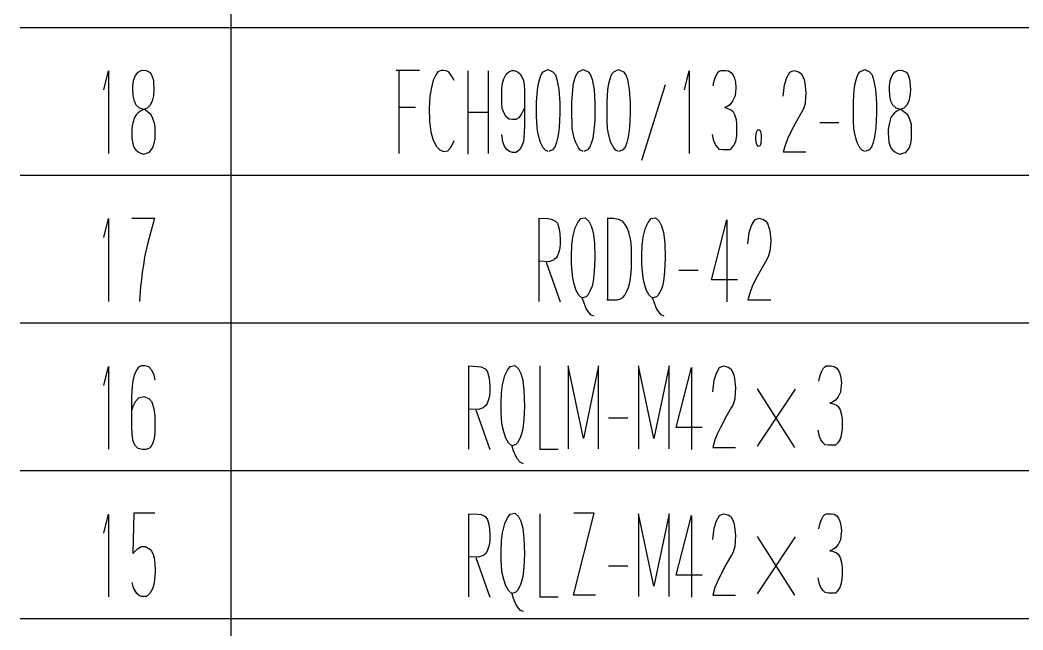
# Model space of a CAD drawing. Extents: x 0 to 8410, y 0 to 11890.
# Drawn here: x 6510 to 6985, y 1774.5 to 2063.5 of the extents above; entities that cross this region are included whole.
import ezdxf

# ---------------------------------------------------------------- set-up
doc = ezdxf.new("R2010")
doc.units = 0
doc.header["$MEASUREMENT"] = 0
doc.layers.add('6', color=7, linetype='Continuous')
doc.layers.add('9', color=7, linetype='Continuous')

# ---------------------------------------------------------------- blocks, each defined once
blk = doc.blocks.new('BLKENT892')
at = {"layer": '9', "color": 2, "linetype": 'Continuous'}
for p, q in [((6549.67, 1820.4), (6551.89, 1829.4)), ((6551.89, 1829.4), (6551.89, 1790.2)), ((6563.92, 1829.8), (6563.4, 1810.8)), ((6573.86, 1829.8), (6563.92, 1829.8)), ((6722.52, 1790.2), (6722.52, 1829.6)), ((6722.52, 1829.6), (6726.57, 1829.4)), ((6726.57, 1829.4), (6728.33, 1829.2)), ((6728.33, 1829.2), (6730.29, 1828.2)), ((6740.82, 1827.6), (6742.19, 1829.4)), ((6742.19, 1829.4), (6744.28, 1829.8)), ((6744.28, 1829.8), (6746.04, 1828.2)), ((6756.11, 1829.6), (6756.11, 1790.2)), ((6772.12, 1791), (6781.93, 1829.8)), ((6781.93, 1829.8), (6772.32, 1829.8)), ((6810.16, 1795.2), (6802.97, 1829.6)), ((6802.97, 1829.6), (6802.97, 1790.4)), ((6817.35, 1829.6), (6810.16, 1795.2)), ((6817.35, 1790.4), (6817.35, 1829.6)), ((6820.75, 1800.4), (6828.07, 1828.8)), ((6828.07, 1828.8), (6828.07, 1790)), ((6839.77, 1826.2), (6841.28, 1828.8)), ((6841.28, 1828.8), (6843.17, 1829.6)), ((6843.17, 1829.6), (6845.39, 1829)), ((6845.39, 1829), (6846.57, 1828.2)), ((6890.29, 1828.4), (6891.08, 1829.2)), ((6891.08, 1829.2), (6891.99, 1829.6)), ((6891.99, 1829.6), (6894.22, 1829.6)), ((6894.22, 1829.6), (6895.59, 1829.4)), ((6895.59, 1829.4), (6896.77, 1828.6)), ((6730.29, 1828.2), (6731.21, 1827.2)), ((6731.21, 1827.2), (6731.6, 1826.2)), ((6731.6, 1826.2), (6731.99, 1824.4)), ((6731.99, 1824.4), (6732.32, 1822.4)), ((6738.46, 1820.6), (6739.57, 1825)), ((6739.57, 1825), (6740.82, 1827.6)), ((6746.04, 1828.2), (6747.16, 1826)), ((6747.16, 1826), (6748.07, 1822.8)), ((6838.73, 1822.8), (6839.77, 1826.2)), ((6846.57, 1828.2), (6847.42, 1826.8)), ((6847.42, 1826.8), (6848.01, 1825.2)), ((6848.01, 1825.2), (6848.4, 1823.6)), ((6888.66, 1824), (6889.05, 1825.6)), ((6889.05, 1825.6), (6889.71, 1827.2)), ((6889.71, 1827.2), (6890.29, 1828.4)), ((6896.77, 1828.6), (6897.68, 1827.4)), ((6897.68, 1827.4), (6898.33, 1826)), ((6898.33, 1826), (6898.79, 1824)), ((6732.32, 1822.4), (6732.52, 1819.4)), ((6732.52, 1819.4), (6732.45, 1817.4)), ((6738.01, 1816.8), (6738.46, 1820.6)), ((6748.07, 1822.8), (6748.66, 1818)), ((6838.07, 1817.4), (6838.73, 1822.8)), ((6848.4, 1823.6), (6848.86, 1819.2)), ((6888.27, 1822.4), (6888.66, 1824)), ((6898.79, 1824), (6898.99, 1821.6)), ((6898.99, 1821.6), (6898.79, 1819)), ((6732.32, 1815.6), (6732.06, 1814.2)), ((6732.45, 1817.4), (6732.32, 1815.6)), ((6737.81, 1811.8), (6738.01, 1816.8)), ((6748.66, 1818), (6748.86, 1810.6)), ((6848.73, 1816.8), (6848.46, 1814)), ((6848.86, 1819.2), (6848.73, 1816.8)), ((6876.9, 1791), (6859.25, 1818.8)), ((6859.25, 1791.6), (6877.29, 1818.6)), ((6897.48, 1815), (6896.18, 1813.4)), ((6898.53, 1817.2), (6897.48, 1815)), ((6898.79, 1819), (6898.53, 1817.2)), ((6563.4, 1810.8), (6565.55, 1813)), ((6565.55, 1813), (6567.52, 1814)), ((6567.52, 1814), (6569.41, 1814)), ((6569.41, 1814), (6571.89, 1812.4)), ((6571.89, 1812.4), (6573.07, 1810.4)), ((6573.07, 1810.4), (6573.53, 1808.6)), ((6729.31, 1809.8), (6727.09, 1809)), ((6729.57, 1810), (6729.31, 1809.8)), ((6730.55, 1810.8), (6729.57, 1810)), ((6731.21, 1811.8), (6730.55, 1810.8)), ((6731.6, 1812.8), (6731.21, 1811.8)), ((6732.06, 1814.2), (6731.6, 1812.8)), ((6737.81, 1808), (6737.81, 1811.8)), ((6748.86, 1810.6), (6748.59, 1804.2)), ((6846.96, 1810), (6844.48, 1805.6)), ((6847.68, 1811.4), (6846.96, 1810)), ((6848.46, 1814), (6847.68, 1811.4)), ((6895, 1812.6), (6893.56, 1812)), ((6893.56, 1812), (6894.74, 1811.8)), ((6894.74, 1811.8), (6896.63, 1811)), ((6896.18, 1813.4), (6895, 1812.6)), ((6896.63, 1811), (6897.55, 1810.4)), ((6897.55, 1810.4), (6898.4, 1808.8)), ((6573.53, 1808.6), (6573.79, 1806.2)), ((6573.79, 1806.2), (6573.92, 1802.2)), ((6727.09, 1809), (6722.84, 1809.2)), ((6725.85, 1808.8), (6732.52, 1790)), ((6738.07, 1804.4), (6737.81, 1808)), ((6844.48, 1805.6), (6841.86, 1800.8)), ((6898.4, 1808.8), (6899.12, 1806.4)), ((6899.12, 1806.4), (6899.31, 1804.2)), ((6573.92, 1802.2), (6573.72, 1798.2)), ((6738.4, 1801.4), (6738.07, 1804.4)), ((6739.12, 1798.4), (6738.4, 1801.4)), ((6748.59, 1804.2), (6748.07, 1799.8)), ((6797.81, 1804.8), (6788.73, 1804.8)), ((6833.1, 1800.4), (6820.75, 1800.4)), ((6841.86, 1800.8), (6840.1, 1797.2)), ((6899.31, 1800.4), (6899.25, 1798.6)), ((6899.31, 1804.2), (6899.31, 1800.4)), ((6563.4, 1795.8), (6563.01, 1797)), ((6563.72, 1794.4), (6563.4, 1795.8)), ((6573.33, 1796), (6572.74, 1794)), ((6573.72, 1798.2), (6573.33, 1796)), ((6740.1, 1795.4), (6739.12, 1798.4)), ((6746.89, 1795.6), (6745.59, 1793.2)), ((6747.55, 1797.4), (6746.89, 1795.6)), ((6748.07, 1799.8), (6747.55, 1797.4)), ((6840.1, 1797.2), (6839.12, 1794.6)), ((6888.66, 1796.2), (6888.01, 1799.2)), ((6889.31, 1794.6), (6888.66, 1796.2)), ((6898.79, 1796), (6898.2, 1794.6)), ((6899.25, 1798.6), (6898.79, 1796)), ((6565.29, 1791.8), (6563.72, 1794.4)), ((6566.47, 1790.8), (6565.29, 1791.8)), ((6567.45, 1790.4), (6566.47, 1790.8)), ((6571.44, 1791.8), (6569.8, 1790.4)), ((6572.74, 1794), (6571.44, 1791.8)), ((6741.34, 1793.2), (6740.1, 1795.4)), ((6743.04, 1791.6), (6741.34, 1793.2)), ((6744.74, 1792.4), (6743.04, 1791.8)), ((6743.76, 1789.4), (6743.04, 1791.6)), ((6745.59, 1793.2), (6744.74, 1792.4)), ((6782.52, 1791), (6772.12, 1791)), ((6839.12, 1794.6), (6838.07, 1791)), ((6838.07, 1791), (6848.86, 1791)), ((6890.29, 1793.2), (6889.31, 1794.6)), ((6891.28, 1792.2), (6890.29, 1793.2)), ((6892.78, 1792), (6891.28, 1792.2)), ((6896.18, 1792), (6892.78, 1792)), ((6897.29, 1793.2), (6896.18, 1792)), ((6898.2, 1794.6), (6897.29, 1793.2)), ((6569.8, 1790.4), (6567.45, 1790.4)), ((6744.74, 1786.8), (6743.76, 1789.4)), ((6745.65, 1785.4), (6744.74, 1786.8)), ((6756.11, 1790.2), (6764.87, 1790.2)), ((6747.03, 1783.8), (6745.65, 1785.4)), ((6748.4, 1783.2), (6747.03, 1783.8))]:
    blk.add_line(p, q, dxfattribs=at)
blk = doc.blocks.new('BLKENT893')
at = {"layer": '9', "color": 2, "linetype": 'Continuous'}
for p, q in [((6549.67, 1890.4), (6551.89, 1899.4)), ((6551.89, 1899.4), (6551.89, 1860.2)), ((6565.1, 1897.6), (6564.05, 1895.2)), ((6566.14, 1899), (6565.1, 1897.6)), ((6567.39, 1899.6), (6566.14, 1899)), ((6569.02, 1899.6), (6567.39, 1899.6)), ((6570.98, 1899.2), (6569.02, 1899.6)), ((6572.29, 1897.8), (6570.98, 1899.2)), ((6573.46, 1895.4), (6572.29, 1897.8)), ((6573.92, 1892.8), (6573.46, 1895.4)), ((6722.52, 1860.2), (6722.52, 1899.6)), ((6722.52, 1899.6), (6726.57, 1899.4)), ((6726.57, 1899.4), (6728.33, 1899.2)), ((6728.33, 1899.2), (6730.29, 1898.2)), ((6730.29, 1898.2), (6731.21, 1897.2)), ((6731.21, 1897.2), (6731.6, 1896.2)), ((6731.6, 1896.2), (6731.99, 1894.4)), ((6739.57, 1895), (6740.82, 1897.6)), ((6740.82, 1897.6), (6742.19, 1899.4)), ((6742.19, 1899.4), (6744.28, 1899.8)), ((6744.28, 1899.8), (6746.04, 1898.2)), ((6746.04, 1898.2), (6747.16, 1896)), ((6747.16, 1896), (6748.07, 1892.8)), ((6756.11, 1899.6), (6756.11, 1860.2)), ((6776.83, 1865.2), (6769.64, 1899.6)), ((6769.64, 1899.6), (6769.64, 1860.4)), ((6784.02, 1899.6), (6776.83, 1865.2)), ((6784.02, 1860.4), (6784.02, 1899.6)), ((6810.16, 1865.2), (6802.97, 1899.6)), ((6802.97, 1899.6), (6802.97, 1860.4)), ((6817.35, 1899.6), (6810.16, 1865.2)), ((6817.35, 1860.4), (6817.35, 1899.6)), ((6820.75, 1870.4), (6828.07, 1898.8)), ((6828.07, 1898.8), (6828.07, 1860)), ((6838.73, 1892.8), (6839.77, 1896.2)), ((6839.77, 1896.2), (6841.28, 1898.8)), ((6841.28, 1898.8), (6843.17, 1899.6)), ((6843.17, 1899.6), (6845.39, 1899)), ((6845.39, 1899), (6846.57, 1898.2)), ((6846.57, 1898.2), (6847.42, 1896.8)), ((6847.42, 1896.8), (6848.01, 1895.2)), ((6888.66, 1894), (6889.05, 1895.6)), ((6889.05, 1895.6), (6889.71, 1897.2)), ((6889.71, 1897.2), (6890.29, 1898.4)), ((6890.29, 1898.4), (6891.08, 1899.2)), ((6891.08, 1899.2), (6891.99, 1899.6)), ((6891.99, 1899.6), (6894.22, 1899.6)), ((6894.22, 1899.6), (6895.59, 1899.4)), ((6895.59, 1899.4), (6896.77, 1898.6)), ((6896.77, 1898.6), (6897.68, 1897.4)), ((6897.68, 1897.4), (6898.33, 1896)), ((6898.33, 1896), (6898.79, 1894)), ((6563.33, 1892.6), (6563.14, 1890)), ((6564.05, 1895.2), (6563.33, 1892.6)), ((6731.99, 1894.4), (6732.32, 1892.4)), ((6732.32, 1892.4), (6732.52, 1889.4)), ((6738.01, 1886.8), (6738.46, 1890.6)), ((6738.46, 1890.6), (6739.57, 1895)), ((6748.07, 1892.8), (6748.66, 1888)), ((6838.07, 1887.4), (6838.73, 1892.8)), ((6848.01, 1895.2), (6848.4, 1893.6)), ((6848.4, 1893.6), (6848.86, 1889.2)), ((6888.27, 1892.4), (6888.66, 1894)), ((6898.79, 1894), (6898.99, 1891.6)), ((6898.99, 1891.6), (6898.79, 1889)), ((6563.14, 1890), (6562.74, 1885.2)), ((6732.45, 1887.4), (6732.32, 1885.6)), ((6732.52, 1889.4), (6732.45, 1887.4)), ((6737.81, 1881.8), (6738.01, 1886.8)), ((6748.66, 1888), (6748.86, 1880.6)), ((6848.73, 1886.8), (6848.46, 1884)), ((6848.86, 1889.2), (6848.73, 1886.8)), ((6876.9, 1861), (6859.25, 1888.8)), ((6859.25, 1861.6), (6877.29, 1888.6)), ((6898.53, 1887.2), (6897.48, 1885)), ((6898.79, 1889), (6898.53, 1887.2)), ((6562.74, 1885.2), (6562.74, 1870.8)), ((6564.44, 1882.6), (6563.33, 1880.4)), ((6566.14, 1884.4), (6564.44, 1882.6)), ((6568.76, 1885), (6566.14, 1884.4)), ((6571.11, 1884), (6568.76, 1885)), ((6572.55, 1882.4), (6571.11, 1884)), ((6573.53, 1879.2), (6572.55, 1882.4)), ((6731.21, 1881.8), (6730.55, 1880.8)), ((6731.6, 1882.8), (6731.21, 1881.8)), ((6732.06, 1884.2), (6731.6, 1882.8)), ((6732.32, 1885.6), (6732.06, 1884.2)), ((6737.81, 1878), (6737.81, 1881.8)), ((6847.68, 1881.4), (6846.96, 1880)), ((6848.46, 1884), (6847.68, 1881.4)), ((6895, 1882.6), (6893.56, 1882)), ((6893.56, 1882), (6894.74, 1881.8)), ((6894.74, 1881.8), (6896.63, 1881)), ((6896.18, 1883.4), (6895, 1882.6)), ((6897.48, 1885), (6896.18, 1883.4)), ((6563.33, 1880.4), (6562.88, 1878.8)), ((6573.92, 1876), (6573.53, 1879.2)), ((6727.09, 1879), (6722.84, 1879.2)), ((6725.85, 1878.8), (6732.52, 1860)), ((6729.31, 1879.8), (6727.09, 1879)), ((6729.57, 1880), (6729.31, 1879.8)), ((6730.55, 1880.8), (6729.57, 1880)), ((6738.07, 1874.4), (6737.81, 1878)), ((6748.86, 1880.6), (6748.59, 1874.2)), ((6846.96, 1880), (6844.48, 1875.6)), ((6896.63, 1881), (6897.55, 1880.4)), ((6897.55, 1880.4), (6898.4, 1878.8)), ((6898.4, 1878.8), (6899.12, 1876.4)), ((6899.12, 1876.4), (6899.31, 1874.2)), ((6573.92, 1870.6), (6573.92, 1876)), ((6738.4, 1871.4), (6738.07, 1874.4)), ((6748.59, 1874.2), (6748.07, 1869.8)), ((6797.81, 1874.8), (6788.73, 1874.8)), ((6844.48, 1875.6), (6841.86, 1870.8)), ((6899.31, 1874.2), (6899.31, 1870.4)), ((6562.74, 1870.8), (6562.88, 1867.4)), ((6562.88, 1867.4), (6563.27, 1864.6)), ((6573.59, 1865.4), (6573.92, 1867.8)), ((6573.92, 1867.8), (6573.92, 1870.6)), ((6739.12, 1868.4), (6738.4, 1871.4)), ((6740.1, 1865.4), (6739.12, 1868.4)), ((6747.55, 1867.4), (6746.89, 1865.6)), ((6748.07, 1869.8), (6747.55, 1867.4)), ((6833.1, 1870.4), (6820.75, 1870.4)), ((6840.1, 1867.2), (6839.12, 1864.6)), ((6841.86, 1870.8), (6840.1, 1867.2)), ((6888.66, 1866.2), (6888.01, 1869.2)), ((6899.25, 1868.6), (6898.79, 1866)), ((6899.31, 1870.4), (6899.25, 1868.6)), ((6563.27, 1864.6), (6564.12, 1862.2)), ((6564.12, 1862.2), (6565.69, 1860.6)), ((6571.76, 1861), (6573.01, 1863.2)), ((6573.01, 1863.2), (6573.59, 1865.4)), ((6741.34, 1863.2), (6740.1, 1865.4)), ((6743.04, 1861.6), (6741.34, 1863.2)), ((6744.74, 1862.4), (6743.04, 1861.8)), ((6745.59, 1863.2), (6744.74, 1862.4)), ((6746.89, 1865.6), (6745.59, 1863.2)), ((6839.12, 1864.6), (6838.07, 1861)), ((6889.31, 1864.6), (6888.66, 1866.2)), ((6890.29, 1863.2), (6889.31, 1864.6)), ((6891.28, 1862.2), (6890.29, 1863.2)), ((6892.78, 1862), (6891.28, 1862.2)), ((6897.29, 1863.2), (6896.18, 1862)), ((6898.2, 1864.6), (6897.29, 1863.2)), ((6898.79, 1866), (6898.2, 1864.6)), ((6565.69, 1860.6), (6567.91, 1860.2)), ((6567.91, 1860.2), (6569.67, 1860.2)), ((6569.67, 1860.2), (6571.76, 1861)), ((6743.76, 1859.4), (6743.04, 1861.6)), ((6744.74, 1856.8), (6743.76, 1859.4)), ((6756.11, 1860.2), (6764.87, 1860.2)), ((6838.07, 1861), (6848.86, 1861)), ((6896.18, 1862), (6892.78, 1862)), ((6745.65, 1855.4), (6744.74, 1856.8)), ((6747.03, 1853.8), (6745.65, 1855.4)), ((6748.4, 1853.2), (6747.03, 1853.8))]:
    blk.add_line(p, q, dxfattribs=at)
blk = doc.blocks.new('BLKENT894')
at = {"layer": '9', "color": 2, "linetype": 'Continuous'}
for p, q in [((6549.67, 1960.4), (6551.89, 1969.4)), ((6551.89, 1969.4), (6551.89, 1930.2)), ((6562.94, 1969.6), (6573.72, 1969.6)), ((6572.81, 1966.6), (6571.7, 1962.6)), ((6573.72, 1969.6), (6572.81, 1966.6)), ((6755.85, 1930.2), (6755.85, 1969.6)), ((6755.85, 1969.6), (6759.9, 1969.4)), ((6759.9, 1969.4), (6761.67, 1969.2)), ((6761.67, 1969.2), (6763.63, 1968.2)), ((6763.63, 1968.2), (6764.54, 1967.2)), ((6764.54, 1967.2), (6764.93, 1966.2)), ((6772.91, 1965), (6774.15, 1967.6)), ((6774.15, 1967.6), (6775.52, 1969.4)), ((6775.52, 1969.4), (6777.61, 1969.8)), ((6777.61, 1969.8), (6779.38, 1968.2)), ((6779.38, 1968.2), (6780.49, 1966)), ((6790.95, 1969.4), (6788.07, 1969.4)), ((6788.2, 1969.4), (6788.2, 1931)), ((6793.63, 1969), (6790.95, 1969.4)), ((6795.46, 1968), (6793.63, 1969)), ((6796.37, 1966.8), (6795.46, 1968)), ((6797.55, 1965), (6796.37, 1966.8)), ((6806.24, 1965), (6807.48, 1967.6)), ((6807.48, 1967.6), (6808.86, 1969.4)), ((6808.86, 1969.4), (6810.95, 1969.8)), ((6810.95, 1969.8), (6812.71, 1968.2)), ((6812.71, 1968.2), (6813.82, 1966)), ((6837.42, 1940.4), (6844.74, 1968.8)), ((6844.74, 1968.8), (6844.74, 1930)), ((6856.44, 1966.2), (6857.94, 1968.8)), ((6857.94, 1968.8), (6859.84, 1969.6)), ((6859.84, 1969.6), (6862.06, 1969)), ((6862.06, 1969), (6863.24, 1968.2)), ((6863.24, 1968.2), (6864.09, 1966.8)), ((6864.09, 1966.8), (6864.67, 1965.2)), ((6571.7, 1962.6), (6570.13, 1956.6)), ((6764.93, 1966.2), (6765.33, 1964.4)), ((6765.33, 1964.4), (6765.65, 1962.4)), ((6765.65, 1962.4), (6765.85, 1959.4)), ((6771.8, 1960.6), (6772.91, 1965)), ((6780.49, 1966), (6781.41, 1962.8)), ((6781.41, 1962.8), (6781.99, 1958)), ((6798.33, 1963), (6797.55, 1965)), ((6799.25, 1959), (6798.33, 1963)), ((6805.13, 1960.6), (6806.24, 1965)), ((6813.82, 1966), (6814.74, 1962.8)), ((6814.74, 1962.8), (6815.33, 1958)), ((6854.74, 1957.4), (6855.39, 1962.8)), ((6855.39, 1962.8), (6856.44, 1966.2)), ((6864.67, 1965.2), (6865.07, 1963.6)), ((6865.07, 1963.6), (6865.52, 1959.2)), ((6765.78, 1957.4), (6765.65, 1955.6)), ((6765.85, 1959.4), (6765.78, 1957.4)), ((6771.34, 1956.8), (6771.8, 1960.6)), ((6781.99, 1958), (6782.19, 1950.6)), ((6799.51, 1955.6), (6799.25, 1959)), ((6804.67, 1956.8), (6805.13, 1960.6)), ((6815.33, 1958), (6815.52, 1950.6)), ((6865.52, 1959.2), (6865.39, 1956.8)), ((6570.13, 1956.6), (6569.15, 1952)), ((6764.93, 1952.8), (6764.54, 1951.8)), ((6765.39, 1954.2), (6764.93, 1952.8)), ((6765.65, 1955.6), (6765.39, 1954.2)), ((6771.14, 1951.8), (6771.34, 1956.8)), ((6799.64, 1951.4), (6799.51, 1955.6)), ((6804.48, 1951.8), (6804.67, 1956.8)), ((6865.13, 1954), (6864.35, 1951.4)), ((6865.39, 1956.8), (6865.13, 1954)), ((6568.76, 1950), (6568.43, 1947.4)), ((6569.15, 1952), (6568.76, 1950)), ((6760.42, 1949), (6756.18, 1949.2)), ((6759.18, 1948.8), (6765.85, 1930)), ((6762.65, 1949.8), (6760.42, 1949)), ((6762.91, 1950), (6762.65, 1949.8)), ((6763.89, 1950.8), (6762.91, 1950)), ((6764.54, 1951.8), (6763.89, 1950.8)), ((6771.14, 1948), (6771.14, 1951.8)), ((6771.41, 1944.4), (6771.14, 1948)), ((6782.19, 1950.6), (6781.93, 1944.2)), ((6799.58, 1946), (6799.64, 1951.4)), ((6804.48, 1948), (6804.48, 1951.8)), ((6804.74, 1944.4), (6804.48, 1948)), ((6815.52, 1950.6), (6815.26, 1944.2)), ((6863.63, 1950), (6861.14, 1945.6)), ((6864.35, 1951.4), (6863.63, 1950)), ((6567.84, 1944), (6567.45, 1940.6)), ((6568.43, 1947.4), (6567.84, 1944)), ((6771.73, 1941.4), (6771.41, 1944.4)), ((6781.93, 1944.2), (6781.41, 1939.8)), ((6799.31, 1942.4), (6799.58, 1946)), ((6805.07, 1941.4), (6804.74, 1944.4)), ((6815.26, 1944.2), (6814.74, 1939.8)), ((6831.14, 1944.8), (6822.06, 1944.8)), ((6861.14, 1945.6), (6858.53, 1940.8)), ((6567.45, 1940.6), (6567.06, 1937.2)), ((6772.45, 1938.4), (6771.73, 1941.4)), ((6773.43, 1935.4), (6772.45, 1938.4)), ((6781.41, 1939.8), (6780.88, 1937.4)), ((6798.2, 1936.8), (6798.79, 1939.2)), ((6798.79, 1939.2), (6799.31, 1942.4)), ((6805.78, 1938.4), (6805.07, 1941.4)), ((6806.77, 1935.4), (6805.78, 1938.4)), ((6814.74, 1939.8), (6814.22, 1937.4)), ((6849.77, 1940.4), (6837.42, 1940.4)), ((6858.53, 1940.8), (6856.77, 1937.2)), ((6567.06, 1937.2), (6566.54, 1930.2)), ((6774.67, 1933.2), (6773.43, 1935.4)), ((6780.23, 1935.6), (6778.92, 1933.2)), ((6780.88, 1937.4), (6780.23, 1935.6)), ((6796.5, 1933.2), (6797.42, 1935)), ((6797.42, 1935), (6798.2, 1936.8)), ((6808.01, 1933.2), (6806.77, 1935.4)), ((6813.56, 1935.6), (6812.26, 1933.2)), ((6814.22, 1937.4), (6813.56, 1935.6)), ((6855.78, 1934.6), (6854.74, 1931)), ((6856.77, 1937.2), (6855.78, 1934.6)), ((6776.37, 1931.6), (6774.67, 1933.2)), ((6778.07, 1932.4), (6776.37, 1931.8)), ((6777.09, 1929.4), (6776.37, 1931.6)), ((6778.07, 1926.8), (6777.09, 1929.4)), ((6778.92, 1933.2), (6778.07, 1932.4)), ((6787.94, 1931), (6792.84, 1931)), ((6792.84, 1931), (6794.41, 1931.4)), ((6794.41, 1931.4), (6795.52, 1932)), ((6795.52, 1932), (6796.5, 1933.2)), ((6809.71, 1931.6), (6808.01, 1933.2)), ((6811.41, 1932.4), (6809.71, 1931.8)), ((6810.42, 1929.4), (6809.71, 1931.6)), ((6811.41, 1926.8), (6810.42, 1929.4)), ((6812.26, 1933.2), (6811.41, 1932.4)), ((6854.74, 1931), (6865.52, 1931)), ((6778.99, 1925.4), (6778.07, 1926.8)), ((6780.36, 1923.8), (6778.99, 1925.4)), ((6781.73, 1923.2), (6780.36, 1923.8)), ((6812.32, 1925.4), (6811.41, 1926.8)), ((6813.69, 1923.8), (6812.32, 1925.4)), ((6815.07, 1923.2), (6813.69, 1923.8))]:
    blk.add_line(p, q, dxfattribs=at)
blk = doc.blocks.new('BLKENT895')
at = {"layer": '9', "color": 2, "linetype": 'Continuous'}
for p, q in [((6549.67, 2030.4), (6551.89, 2039.4)), ((6551.89, 2039.4), (6551.89, 2000.2)), ((6564.71, 2037.2), (6565.88, 2038.8)), ((6565.88, 2038.8), (6567.71, 2039.8)), ((6567.71, 2039.8), (6569.67, 2039.6)), ((6569.67, 2039.6), (6571.31, 2038.8)), ((6571.31, 2038.8), (6572.09, 2037.8)), ((6572.09, 2037.8), (6572.81, 2036)), ((6699.12, 2039.6), (6688.2, 2039.6)), ((6689.44, 2039.6), (6689.44, 2000.2)), ((6707.88, 2039), (6706.9, 2037.6)), ((6709.38, 2039.6), (6707.88, 2039)), ((6710.49, 2039.6), (6709.38, 2039.6)), ((6711.73, 2039.4), (6710.49, 2039.6)), ((6712.84, 2039), (6711.73, 2039.4)), ((6713.69, 2038), (6712.84, 2039)), ((6714.41, 2037), (6713.69, 2038)), ((6722.06, 2039.4), (6722.06, 2000)), ((6731.73, 2039.4), (6731.73, 2000.2)), ((6739.05, 2035.6), (6740.29, 2037.8)), ((6740.29, 2037.8), (6741.41, 2039)), ((6741.41, 2039), (6742.91, 2039.6)), ((6742.91, 2039.6), (6744.09, 2039.6)), ((6744.09, 2039.6), (6745.59, 2039)), ((6745.59, 2039), (6746.44, 2038.4)), ((6746.44, 2038.4), (6746.9, 2037.8)), ((6746.9, 2037.8), (6747.68, 2036.6)), ((6756.44, 2036.8), (6757.16, 2038.2)), ((6757.16, 2038.2), (6757.81, 2039)), ((6757.81, 2039), (6760.03, 2040)), ((6760.03, 2040), (6762.39, 2039)), ((6762.39, 2039), (6763.56, 2037.6)), ((6773.11, 2036.8), (6773.82, 2038.2)), ((6773.82, 2038.2), (6774.48, 2039)), ((6774.48, 2039), (6776.7, 2040)), ((6776.7, 2040), (6779.05, 2039)), ((6779.05, 2039), (6780.23, 2037.6)), ((6789.77, 2036.8), (6790.49, 2038.2)), ((6790.49, 2038.2), (6791.15, 2039)), ((6791.15, 2039), (6793.37, 2040)), ((6793.37, 2040), (6795.72, 2039)), ((6795.72, 2039), (6796.9, 2037.6)), ((6824.67, 2030.4), (6826.9, 2039.4)), ((6826.9, 2039.4), (6826.9, 2000.2)), ((6839.71, 2037.2), (6840.3, 2038.4)), ((6840.3, 2038.4), (6841.08, 2039.2)), ((6841.08, 2039.2), (6842, 2039.6)), ((6842, 2039.6), (6844.22, 2039.6)), ((6844.22, 2039.6), (6845.59, 2039.4)), ((6845.59, 2039.4), (6846.77, 2038.6)), ((6846.77, 2038.6), (6847.68, 2037.4)), ((6873.11, 2036.2), (6874.61, 2038.8)), ((6874.61, 2038.8), (6876.51, 2039.6)), ((6876.51, 2039.6), (6878.73, 2039)), ((6878.73, 2039), (6879.9, 2038.2)), ((6879.9, 2038.2), (6880.75, 2036.8)), ((6906.44, 2036.8), (6907.16, 2038.2)), ((6907.16, 2038.2), (6907.81, 2039)), ((6907.81, 2039), (6910.04, 2040)), ((6910.04, 2040), (6912.39, 2039)), ((6912.39, 2039), (6913.56, 2037.6)), ((6923.04, 2037.2), (6924.22, 2038.8)), ((6924.22, 2038.8), (6926.05, 2039.8)), ((6926.05, 2039.8), (6928.01, 2039.6)), ((6928.01, 2039.6), (6929.64, 2038.8)), ((6929.64, 2038.8), (6930.43, 2037.8)), ((6930.43, 2037.8), (6931.15, 2036)), ((6563.46, 2032.2), (6563.79, 2034.8)), ((6563.79, 2034.8), (6564.71, 2037.2)), ((6572.81, 2036), (6573.14, 2034.6)), ((6573.14, 2034.6), (6573.33, 2030.4)), ((6705.72, 2035), (6704.8, 2031.6)), ((6706.9, 2037.6), (6705.72, 2035)), ((6715.59, 2034.8), (6714.41, 2037)), ((6738.33, 2033), (6739.05, 2035.6)), ((6747.68, 2036.6), (6748.4, 2034.8)), ((6748.4, 2034.8), (6748.79, 2032.6)), ((6755.07, 2030.4), (6755.52, 2033.4)), ((6755.52, 2033.4), (6755.98, 2035.2)), ((6755.98, 2035.2), (6756.44, 2036.8)), ((6763.56, 2037.6), (6764.28, 2035.4)), ((6764.28, 2035.4), (6765.2, 2030.6)), ((6771.73, 2030.4), (6772.19, 2033.4)), ((6772.19, 2033.4), (6772.65, 2035.2)), ((6772.65, 2035.2), (6773.11, 2036.8)), ((6780.23, 2037.6), (6780.95, 2035.4)), ((6780.95, 2035.4), (6781.86, 2030.6)), ((6788.4, 2030.4), (6788.86, 2033.4)), ((6788.86, 2033.4), (6789.32, 2035.2)), ((6789.32, 2035.2), (6789.77, 2036.8)), ((6796.9, 2037.6), (6797.62, 2035.4)), ((6797.62, 2035.4), (6798.53, 2030.6)), ((6838.27, 2032.4), (6838.66, 2034)), ((6838.66, 2034), (6839.05, 2035.6)), ((6839.05, 2035.6), (6839.71, 2037.2)), ((6847.68, 2037.4), (6848.33, 2036)), ((6848.33, 2036), (6848.79, 2034)), ((6848.79, 2034), (6848.99, 2031.6)), ((6872.06, 2032.8), (6873.11, 2036.2)), ((6880.75, 2036.8), (6881.34, 2035.2)), ((6881.34, 2035.2), (6881.73, 2033.6)), ((6881.73, 2033.6), (6882.19, 2029.2)), ((6905.07, 2030.4), (6905.53, 2033.4)), ((6905.53, 2033.4), (6905.98, 2035.2)), ((6905.98, 2035.2), (6906.44, 2036.8)), ((6913.56, 2037.6), (6914.28, 2035.4)), ((6914.28, 2035.4), (6915.2, 2030.6)), ((6921.8, 2032.2), (6922.13, 2034.8)), ((6922.13, 2034.8), (6923.04, 2037.2)), ((6931.15, 2036), (6931.47, 2034.6)), ((6931.47, 2034.6), (6931.67, 2030.4)), ((6563.46, 2030.8), (6563.46, 2032.2)), ((6563.59, 2027.6), (6563.46, 2030.8)), ((6573.33, 2030.4), (6573.14, 2027.6)), ((6704.8, 2031.6), (6704.02, 2027.4)), ((6738.14, 2030.4), (6738.33, 2033)), ((6738.14, 2027.6), (6738.14, 2030.4)), ((6748.79, 2032.6), (6748.86, 2030.4)), ((6748.86, 2030.4), (6748.86, 2021.2)), ((6754.67, 2024.6), (6755.07, 2030.4)), ((6765.2, 2030.6), (6765.59, 2024.2)), ((6771.34, 2024.6), (6771.73, 2030.4)), ((6781.86, 2030.6), (6782.26, 2024.2)), ((6788.01, 2024.6), (6788.4, 2030.4)), ((6798.53, 2030.6), (6798.92, 2024.2)), ((6815.52, 2032.8), (6804.35, 1997)), ((6848.79, 2029), (6848.53, 2027.2)), ((6848.99, 2031.6), (6848.79, 2029)), ((6871.41, 2027.4), (6872.06, 2032.8)), ((6882.19, 2029.2), (6882.06, 2026.8)), ((6904.68, 2024.6), (6905.07, 2030.4)), ((6915.2, 2030.6), (6915.59, 2024.2)), ((6921.8, 2030.8), (6921.8, 2032.2)), ((6921.93, 2027.6), (6921.8, 2030.8)), ((6931.67, 2030.4), (6931.47, 2027.6)), ((6564.12, 2025), (6563.59, 2027.6)), ((6565.03, 2023.2), (6564.12, 2025)), ((6572.55, 2025), (6571.5, 2023)), ((6573.14, 2027.6), (6572.55, 2025)), ((6704.02, 2027.4), (6703.69, 2021.6)), ((6738.14, 2024.4), (6738.14, 2027.6)), ((6738.4, 2021.6), (6738.14, 2024.4)), ((6754.67, 2017.6), (6754.67, 2024.6)), ((6765.59, 2024.2), (6765.59, 2019)), ((6771.34, 2017.6), (6771.34, 2024.6)), ((6782.26, 2024.2), (6782.26, 2019)), ((6788.01, 2017.6), (6788.01, 2024.6)), ((6798.92, 2024.2), (6798.92, 2019)), ((6847.49, 2025), (6846.18, 2023.4)), ((6848.53, 2027.2), (6847.49, 2025)), ((6881.8, 2024), (6881.02, 2021.4)), ((6882.06, 2026.8), (6881.8, 2024)), ((6904.68, 2017.6), (6904.68, 2024.6)), ((6915.59, 2024.2), (6915.59, 2019)), ((6922.45, 2025), (6921.93, 2027.6)), ((6923.37, 2023.2), (6922.45, 2025)), ((6930.89, 2025), (6929.84, 2023)), ((6931.47, 2027.6), (6930.89, 2025)), ((6566.54, 2021.8), (6565.03, 2023.2)), ((6565.69, 2019.4), (6565.03, 2018.6)), ((6566.93, 2020.4), (6565.69, 2019.4)), ((6568.23, 2021.2), (6566.54, 2021.8)), ((6569.35, 2021.4), (6566.93, 2020.4)), ((6570.91, 2019.6), (6568.69, 2021.2)), ((6570.26, 2021.8), (6569.35, 2021.4)), ((6571.5, 2023), (6570.26, 2021.8)), ((6572.09, 2018.6), (6570.91, 2019.6)), ((6689.44, 2022.2), (6697.29, 2022.2)), ((6703.69, 2021.6), (6703.89, 2015.6)), ((6722.06, 2019.8), (6731.6, 2019.8)), ((6739.31, 2019.4), (6738.4, 2021.6)), ((6740.29, 2017.6), (6739.31, 2019.4)), ((6747.55, 2019), (6746.18, 2017.2)), ((6748.79, 2021.6), (6747.55, 2019)), ((6748.86, 2021.2), (6748.86, 2013)), ((6765.59, 2019), (6765.52, 2016.2)), ((6782.26, 2019), (6782.19, 2016.2)), ((6798.92, 2019), (6798.86, 2016.2)), ((6845, 2022.6), (6843.56, 2022)), ((6843.56, 2022), (6844.74, 2021.8)), ((6844.74, 2021.8), (6846.64, 2021)), ((6846.18, 2023.4), (6845, 2022.6)), ((6846.64, 2021), (6847.55, 2020.4)), ((6847.55, 2020.4), (6848.4, 2018.8)), ((6848.4, 2018.8), (6849.12, 2016.4)), ((6880.3, 2020), (6877.81, 2015.6)), ((6881.02, 2021.4), (6880.3, 2020)), ((6915.59, 2019), (6915.53, 2016.2)), ((6924.87, 2021.8), (6923.37, 2023.2)), ((6924.02, 2019.4), (6923.37, 2018.6)), ((6925.26, 2020.4), (6924.02, 2019.4)), ((6926.57, 2021.2), (6924.87, 2021.8)), ((6927.68, 2021.4), (6925.26, 2020.4)), ((6929.25, 2019.6), (6927.03, 2021.2)), ((6928.6, 2021.8), (6927.68, 2021.4)), ((6929.84, 2023), (6928.6, 2021.8)), ((6930.43, 2018.6), (6929.25, 2019.6)), ((6563.4, 2014.8), (6563.07, 2013.4)), ((6564.12, 2017.4), (6563.4, 2014.8)), ((6565.03, 2018.6), (6564.12, 2017.4)), ((6572.88, 2016.8), (6572.09, 2018.6)), ((6573.79, 2014), (6572.88, 2016.8)), ((6703.89, 2015.6), (6704.48, 2010.6)), ((6741.6, 2016.6), (6740.29, 2017.6)), ((6743.3, 2016.4), (6741.6, 2016.6)), ((6744.74, 2016.4), (6743.3, 2016.4)), ((6746.18, 2017.2), (6744.74, 2016.4)), ((6754.74, 2015.6), (6754.67, 2017.6)), ((6754.87, 2012.2), (6754.74, 2015.6)), ((6765.52, 2016.2), (6765.26, 2012.6)), ((6771.41, 2015.6), (6771.34, 2017.6)), ((6771.54, 2012.2), (6771.41, 2015.6)), ((6782.19, 2016.2), (6781.93, 2012.6)), ((6788.07, 2015.6), (6788.01, 2017.6)), ((6788.2, 2012.2), (6788.07, 2015.6)), ((6798.86, 2016.2), (6798.6, 2012.6)), ((6849.12, 2016.4), (6849.32, 2014.2)), ((6849.32, 2014.2), (6849.32, 2010.4)), ((6877.81, 2015.6), (6875.2, 2010.8)), ((6897.81, 2014.8), (6888.73, 2014.8)), ((6904.74, 2015.6), (6904.68, 2017.6)), ((6904.87, 2012.2), (6904.74, 2015.6)), ((6915.53, 2016.2), (6915.26, 2012.6)), ((6921.73, 2014.8), (6921.41, 2013.4)), ((6922.45, 2017.4), (6921.73, 2014.8)), ((6923.37, 2018.6), (6922.45, 2017.4)), ((6931.21, 2016.8), (6930.43, 2018.6)), ((6932.13, 2014), (6931.21, 2016.8)), ((6563.07, 2013.4), (6562.88, 2011.8)), ((6562.88, 2011.8), (6562.88, 2010)), ((6562.88, 2010), (6562.94, 2007.8)), ((6573.92, 2012.2), (6573.79, 2014)), ((6573.92, 2009.6), (6573.92, 2012.2)), ((6573.92, 2007.2), (6573.92, 2009.6)), ((6704.48, 2010.6), (6705.46, 2007)), ((6748.86, 2013), (6748.66, 2008.2)), ((6755.2, 2010.4), (6754.87, 2012.2)), ((6755.98, 2007), (6755.2, 2010.4)), ((6764.94, 2010), (6764.54, 2007.4)), ((6765.26, 2012.6), (6764.94, 2010)), ((6771.86, 2010.4), (6771.54, 2012.2)), ((6772.65, 2007), (6771.86, 2010.4)), ((6781.6, 2010), (6781.21, 2007.4)), ((6781.93, 2012.6), (6781.6, 2010)), ((6788.53, 2010.4), (6788.2, 2012.2)), ((6789.32, 2007), (6788.53, 2010.4)), ((6798.27, 2010), (6797.88, 2007.4)), ((6798.6, 2012.6), (6798.27, 2010)), ((6849.32, 2010.4), (6849.25, 2008.6)), ((6858.47, 2008.4), (6858.6, 2009.4)), ((6858.6, 2009.4), (6858.79, 2010.4)), ((6858.79, 2010.4), (6859.32, 2011.4)), ((6859.32, 2011.4), (6859.64, 2011.6)), ((6859.77, 2011.6), (6860.49, 2011.2)), ((6860.49, 2011.2), (6860.95, 2009.2)), ((6875.2, 2010.8), (6873.43, 2007.2)), ((6905.2, 2010.4), (6904.87, 2012.2)), ((6905.98, 2007), (6905.2, 2010.4)), ((6914.94, 2010), (6914.55, 2007.4)), ((6915.26, 2012.6), (6914.94, 2010)), ((6921.41, 2013.4), (6921.21, 2011.8)), ((6921.21, 2011.8), (6921.21, 2010)), ((6921.21, 2010), (6921.28, 2007.8)), ((6932.26, 2012.2), (6932.13, 2014)), ((6932.26, 2009.6), (6932.26, 2012.2)), ((6932.26, 2007.2), (6932.26, 2009.6)), ((6562.94, 2007.8), (6563.2, 2005.6)), ((6563.2, 2005.6), (6563.59, 2004.2)), ((6573.07, 2003.6), (6573.53, 2005.2)), ((6573.53, 2005.2), (6573.92, 2007.2)), ((6705.46, 2007), (6707.03, 2003.8)), ((6713.82, 2003), (6715, 2004.8)), ((6715, 2004.8), (6715.59, 2006.4)), ((6738.66, 2005.8), (6738.14, 2009.2)), ((6739.38, 2003.8), (6738.66, 2005.8)), ((6748.4, 2006), (6747.55, 2003.6)), ((6748.66, 2008.2), (6748.4, 2006)), ((6756.5, 2005.4), (6755.98, 2007)), ((6757.81, 2003), (6756.5, 2005.4)), ((6764.02, 2005.4), (6763.24, 2003.2)), ((6764.54, 2007.4), (6764.02, 2005.4)), ((6773.17, 2005.4), (6772.65, 2007)), ((6774.48, 2003), (6773.17, 2005.4)), ((6780.69, 2005.4), (6779.9, 2003.2)), ((6781.21, 2007.4), (6780.69, 2005.4)), ((6789.84, 2005.4), (6789.32, 2007)), ((6791.15, 2003), (6789.84, 2005.4)), ((6797.35, 2005.4), (6796.57, 2003.2)), ((6797.88, 2007.4), (6797.35, 2005.4)), ((6838.66, 2006.2), (6838.01, 2009.2)), ((6839.32, 2004.6), (6838.66, 2006.2)), ((6840.3, 2003.2), (6839.32, 2004.6)), ((6848.2, 2004.6), (6847.29, 2003.2)), ((6848.79, 2006), (6848.2, 2004.6)), ((6849.25, 2008.6), (6848.79, 2006)), ((6858.47, 2007), (6858.47, 2008.4)), ((6858.79, 2005), (6858.47, 2007)), ((6859.38, 2003.6), (6858.79, 2005)), ((6860.88, 2005), (6860.3, 2003.8)), ((6861.08, 2007.8), (6860.88, 2005)), ((6860.95, 2009.2), (6861.08, 2007.8)), ((6872.45, 2004.6), (6871.41, 2001)), ((6873.43, 2007.2), (6872.45, 2004.6)), ((6906.51, 2005.4), (6905.98, 2007)), ((6907.81, 2003), (6906.51, 2005.4)), ((6914.02, 2005.4), (6913.24, 2003.2)), ((6914.55, 2007.4), (6914.02, 2005.4)), ((6921.28, 2007.8), (6921.54, 2005.6)), ((6921.54, 2005.6), (6921.93, 2004.2)), ((6931.41, 2003.6), (6931.87, 2005.2)), ((6931.87, 2005.2), (6932.26, 2007.2)), ((6563.59, 2004.2), (6564.05, 2003)), ((6564.05, 2003), (6564.84, 2002)), ((6564.84, 2002), (6565.95, 2001)), ((6565.95, 2001), (6567.06, 2000.4)), ((6567.06, 2000.4), (6568.56, 2000)), ((6568.56, 2000), (6570.39, 2000.6)), ((6570.39, 2000.6), (6571.11, 2000.8)), ((6571.11, 2000.8), (6572.09, 2002)), ((6572.09, 2002), (6572.74, 2002.8)), ((6572.74, 2002.8), (6573.07, 2003.6)), ((6707.03, 2003.8), (6708.79, 2002)), ((6708.79, 2002), (6710.49, 2001.2)), ((6710.49, 2001.2), (6712.65, 2001.6)), ((6712.65, 2001.6), (6713.82, 2003)), ((6740.75, 2002), (6739.38, 2003.8)), ((6741.86, 2001.2), (6740.75, 2002)), ((6743.3, 2000.8), (6741.86, 2001.2)), ((6744.87, 2000.8), (6743.3, 2000.8)), ((6745.65, 2001.2), (6744.87, 2000.8)), ((6746.77, 2002.2), (6745.65, 2001.2)), ((6747.55, 2003.6), (6746.77, 2002.2)), ((6758.79, 2001.8), (6757.81, 2003)), ((6760.1, 2001.2), (6758.79, 2001.8)), ((6762.13, 2002), (6760.36, 2001.2)), ((6763.24, 2003.2), (6762.13, 2002)), ((6775.46, 2001.8), (6774.48, 2003)), ((6776.77, 2001.2), (6775.46, 2001.8)), ((6778.79, 2002), (6777.03, 2001.2)), ((6779.9, 2003.2), (6778.79, 2002)), ((6792.13, 2001.8), (6791.15, 2003)), ((6793.43, 2001.2), (6792.13, 2001.8)), ((6795.46, 2002), (6793.69, 2001.2)), ((6796.57, 2003.2), (6795.46, 2002)), ((6841.28, 2002.2), (6840.3, 2003.2)), ((6842.78, 2002), (6841.28, 2002.2)), ((6846.18, 2002), (6842.78, 2002)), ((6847.29, 2003.2), (6846.18, 2002)), ((6860.3, 2003.8), (6859.38, 2003.6)), ((6871.41, 2001), (6882.19, 2001)), ((6908.79, 2001.8), (6907.81, 2003)), ((6910.1, 2001.2), (6908.79, 2001.8)), ((6912.13, 2002), (6910.36, 2001.2)), ((6913.24, 2003.2), (6912.13, 2002)), ((6921.93, 2004.2), (6922.39, 2003)), ((6922.39, 2003), (6923.17, 2002)), ((6923.17, 2002), (6924.28, 2001)), ((6924.28, 2001), (6925.39, 2000.4)), ((6925.39, 2000.4), (6926.9, 2000)), ((6926.9, 2000), (6928.73, 2000.6)), ((6928.73, 2000.6), (6929.45, 2000.8)), ((6929.45, 2000.8), (6930.43, 2002)), ((6930.43, 2002), (6931.08, 2002.8)), ((6931.08, 2002.8), (6931.41, 2003.6))]:
    blk.add_line(p, q, dxfattribs=at)
blk = doc.blocks.new('BLKENT877')
at = {"layer": '9'}
for name in ['BLKENT895', 'BLKENT894', 'BLKENT893', 'BLKENT892']:
    blk.add_blockref(name, (0, 0), dxfattribs=at)
blk = doc.blocks.new('BLKENT829')
at = {"layer": '9', "color": 1, "linetype": 'Continuous'}
for p, q in [((6610, 700), (6610, 3320)), ((6510, 2060), (8310, 2060)), ((6510, 1990), (8310, 1990)), ((6510, 1920), (8310, 1920)), ((6510, 1850), (8310, 1850)), ((6510, 1780), (8310, 1780))]:
    blk.add_line(p, q, dxfattribs=at)
at = {"layer": '9', "color": 7, "linetype": 'Continuous', "const_width": 0.03}
blk.add_lwpolyline([(6510, 700), (6510, 3320)], dxfattribs=at)
at = {"layer": '9'}
blk.add_blockref('BLKENT877', (0, 0), dxfattribs=at)

msp = doc.modelspace()

# ---------------------------------------------------------------- block references
at = {"layer": '6'}
msp.add_blockref('BLKENT829', (0, 0), dxfattribs=at)

doc.saveas('drawing.dxf')
